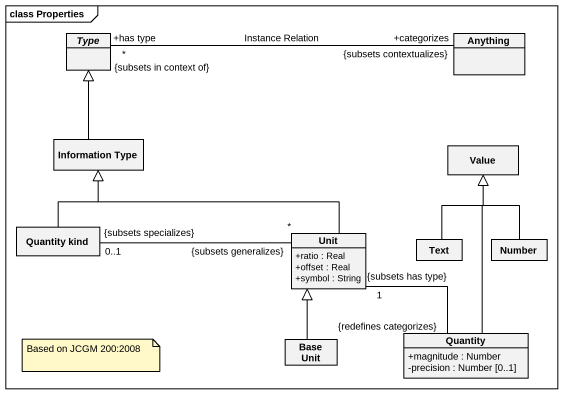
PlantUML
@startuml
mainframe class Properties
hide circle
hide empty members
skinparam classAttributeIconSize 0
abstract class Type
class Anything
class "Information Type" as Information_Type
class Value
class "Quantity kind" as Quantity_kind
class Unit {
  +ratio : Real
  +offset : Real
  +symbol : String
}
class Text
class Number
class "Base Unit" as Base_Unit
class Quantity {
  +magnitude : Number
  -precision : Number [0..1]
}
Type "+has type\n*\n{subsets in context of}" -right- "+categorizes\n{subsets contextualizes}" Anything : Instance Relation
Information_Type -up-|> Type
Quantity_kind -up-|> Information_Type
Unit -left-|> Information_Type
Unit "*\n{subsets generalizes}" -left- "0..1\n{subsets specializes}" Quantity_kind
Unit "1\n{subsets has type}" -- "{redefines categorizes}" Quantity
Text -up-|> Value
Number -up-|> Value
Base_Unit -up-|> Unit
Quantity -up-|> Value
note as N1
  Based on JCGM 200:2008
end note
@enduml
